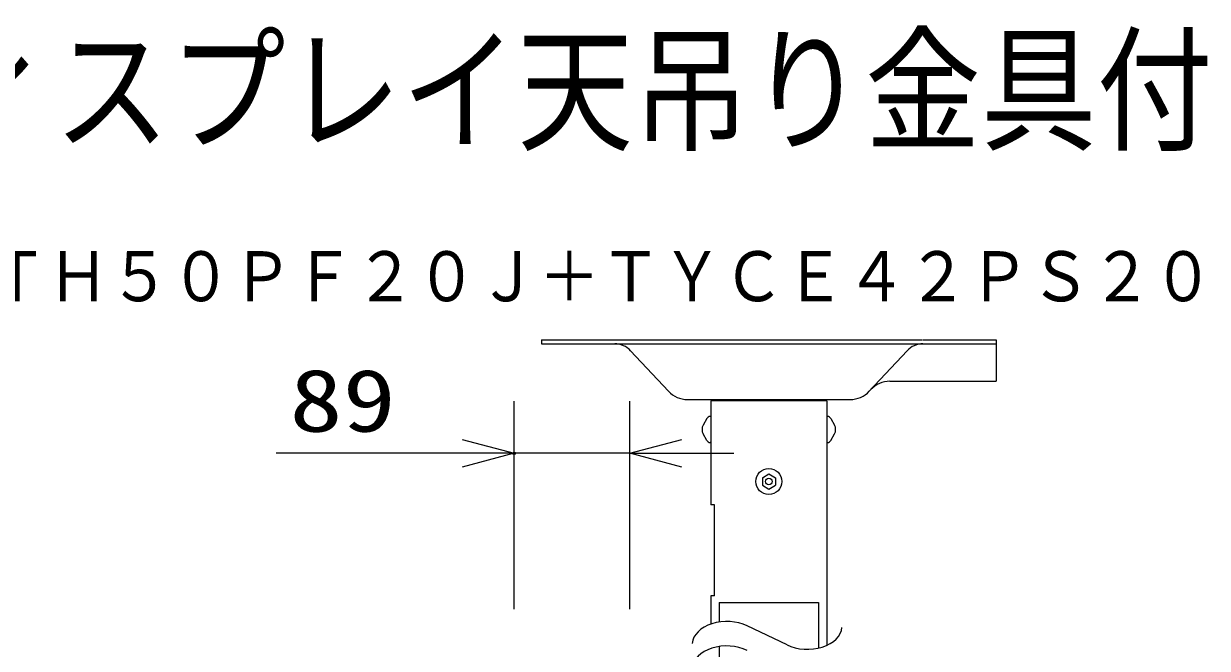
# Model space of a CAD drawing. Units: millimetres, scale not verified. Extents: x -63 to 63, y -57 to 57.
# Drawn here: x 16.88 to 62.44, y 33.35 to 57.39 of the extents above; entities that cross this region are included whole.
import ezdxf
from ezdxf.enums import TextEntityAlignment as Align

# ---------------------------------------------------------------- set-up
doc = ezdxf.new("R2010")
doc.units = ezdxf.units.MM
doc.header["$LTSCALE"] = 0.190236
doc.header["$PDMODE"] = 32
doc.header["$PDSIZE"] = 0.0951
for name, color, linetype in [('0-0_MOJI1', 2, 'Continuous'), ('0-1_TOUROKU', 1, 'Continuous'), ('0-2_GAIKEI', 1, 'Continuous'), ('0-3_WAKU', 3, 'Continuous'), ('0-4_KIJUN', 7, 'Continuous')]:
    doc.layers.add(name, color=color, linetype=linetype)
doc.styles.add('ＭＳ ゴシック', font='')
doc.styles.get('ＭＳ ゴシック').set_extended_font_data('MS Gothic')

# ---------------------------------------------------------------- blocks, each defined once
blk = doc.blocks.new('_OPEN30')
at = {"layer": '0-4_KIJUN'}
blk.add_line((0, 0), (-1, 0), dxfattribs=at)
blk.add_lwpolyline([(-1, 0.26795), (0, 0), (-1, -0.26795)], dxfattribs=at)

msp = doc.modelspace()

# ---------------------------------------------------------------- linework, layer by layer
at = {"layer": '0-2_GAIKEI'}
for p, q in [((36.8146, 45.2277), (51.4671, 45.2277)), ((36.8146, 45.2277), (36.8146, 45.0677)), ((51.4988, 45.2277), (54.3146, 45.2277)), ((54.3146, 45.2277), (54.3146, 43.6277)), ((36.8146, 45.0677), (54.3146, 45.0677)), ((41.6987, 43.2449), (40.2441, 44.8012)), ((49.4305, 43.2449), (50.885, 44.8012)), ((50.2224, 43.6277), (54.3146, 43.6277)), ((42.4293, 42.9277), (48.6999, 42.9277)), ((47.7921, 42.8728), (43.3371, 42.8728)), ((43.3371, 42.8728), (43.3371, 38.8727)), ((43.4896, 42.9277), (43.4896, 42.8728)), ((47.6396, 42.9277), (47.6396, 42.8728)), ((47.7921, 42.8728), (47.7921, 33.4683)), ((43.1748, 42.1946), (43.0346, 41.9378)), ((43.3371, 42.2728), (43.3065, 42.2728)), ((47.7921, 42.2728), (47.8227, 42.2728)), ((47.9544, 42.1946), (48.0945, 41.9378)), ((43.1748, 41.3509), (43.0346, 41.6077)), ((47.9544, 41.3509), (48.0945, 41.6077)), ((43.3371, 41.2728), (43.3065, 41.2728)), ((47.7921, 41.2728), (47.8227, 41.2728)), ((45.3146, 39.9171), (45.5646, 40.0614)), ((45.5646, 40.0614), (45.8146, 39.9171)), ((45.8146, 39.9171), (45.8146, 39.6284)), ((43.4671, 38.8727), (43.3371, 38.8727)), ((43.4671, 35.3727), (43.4671, 38.8727)), ((43.3371, 35.3727), (43.3371, 34.2902)), ((43.4671, 35.3727), (43.3371, 35.3727)), ((43.6571, 35.1227), (47.4721, 35.1227)), ((43.6571, 35.1227), (43.6571, 34.3674)), ((47.4721, 35.1227), (47.4721, 33.363)), ((46.2635, 33.4867), (44.7312, 34.2187)), ((43.6571, 33.4241), (43.6571, 19.624))]:
    msp.add_line(p, q, dxfattribs=at)
msp.add_lwpolyline([(45.3146, 39.9171), (45.3146, 39.6284), (45.5646, 39.4841), (45.8146, 39.6284)], dxfattribs=at)
for radius in [0.5, 0.125]:
    msp.add_circle((45.5646, 39.7727), radius, dxfattribs=at)
for centre, radius, start, end in [((39.6304, 44.2277), 0.84, 43.0632, 90), ((51.4988, 44.2277), 0.84, 90, 136.9368), ((50.2224, 42.6277), 1, 90, 136.9368), ((42.4293, 43.9277), 1, 223.0632, 270), ((48.6999, 43.9277), 1, 270, 316.9368), ((43.3371, 41.7728), 0.3446, 151.37136, 208.62864), ((43.3065, 42.1228), 0.15, 90, 151.37136), ((47.8227, 42.1228), 0.15, 28.62864, 90), ((47.7921, 41.7728), 0.3446, 331.37136, 28.62864), ((43.3065, 41.4228), 0.15, 208.62864, 270), ((47.8227, 41.4228), 0.15, 270, 331.37136)]:
    msp.add_arc(centre, radius, start, end, dxfattribs=at)
for centre, start_param, end_param in [((43.9472, 33.5003), 0.9418378, 3.0907675), ((47.0476, 34.2052), 4.0834305, 6.2323602), ((43.9472, 32.5569), 0.9418378, 3.0907675)]:
    msp.add_ellipse(centre, major_axis=(1.3327, 0), ratio=0.666667, start_param=start_param, end_param=end_param, dxfattribs=at)
at = {"layer": '0-3_WAKU'}
for p, q in [((35.7621, 34.8639), (35.7621, 42.8574)), ((40.2121, 34.8639), (40.2121, 42.8574)), ((33.7621, 40.8574), (26.5954, 40.8574)), ((40.2121, 40.8574), (35.7621, 40.8574)), ((42.2121, 40.8574), (44.2121, 40.8574))]:
    msp.add_line(p, q, dxfattribs=at)
at = {"layer": '0-4_KIJUN'}
msp.add_point((35.7621, 40.8574), dxfattribs=at)

# ---------------------------------------------------------------- block references
at = {"layer": '0-3_WAKU', "xscale": 2, "yscale": 2}
msp.add_blockref('_OPEN30', (35.7621, 40.8574), dxfattribs=at)
at = {"layer": '0-3_WAKU', "xscale": 2, "yscale": 2, "rotation": 180}
msp.add_blockref('_OPEN30', (40.2121, 40.8574), dxfattribs=at)

# ---------------------------------------------------------------- texts
at = {"layer": '0-0_MOJI1', "style": 'ＭＳ ゴシック', "width": 0.85}
msp.add_text('ハイビジョンプラズマディスプレイ天吊り金具付', height=3.848, dxfattribs=at).set_placement((-35.5001, 51.7599), align=Align.BOTTOM_LEFT)
at = {"layer": '0-1_TOUROKU', "style": 'ＭＳ ゴシック', "width": 0.9}
msp.add_text('ＴＨ５０ＰＦ２０Ｊ＋ＴＹＣＥ４２ＰＳ２０', height=1.925, dxfattribs=at).set_placement((15.4333, 46.13), align=Align.BOTTOM_LEFT)
at = {"layer": '0-3_WAKU', "style": 'ＭＳ ゴシック', "width": 1.25}
msp.add_text('89', height=2.406, dxfattribs=at).set_placement((27.1118, 40.967), align=Align.BOTTOM_LEFT)

doc.saveas('drawing.dxf')
